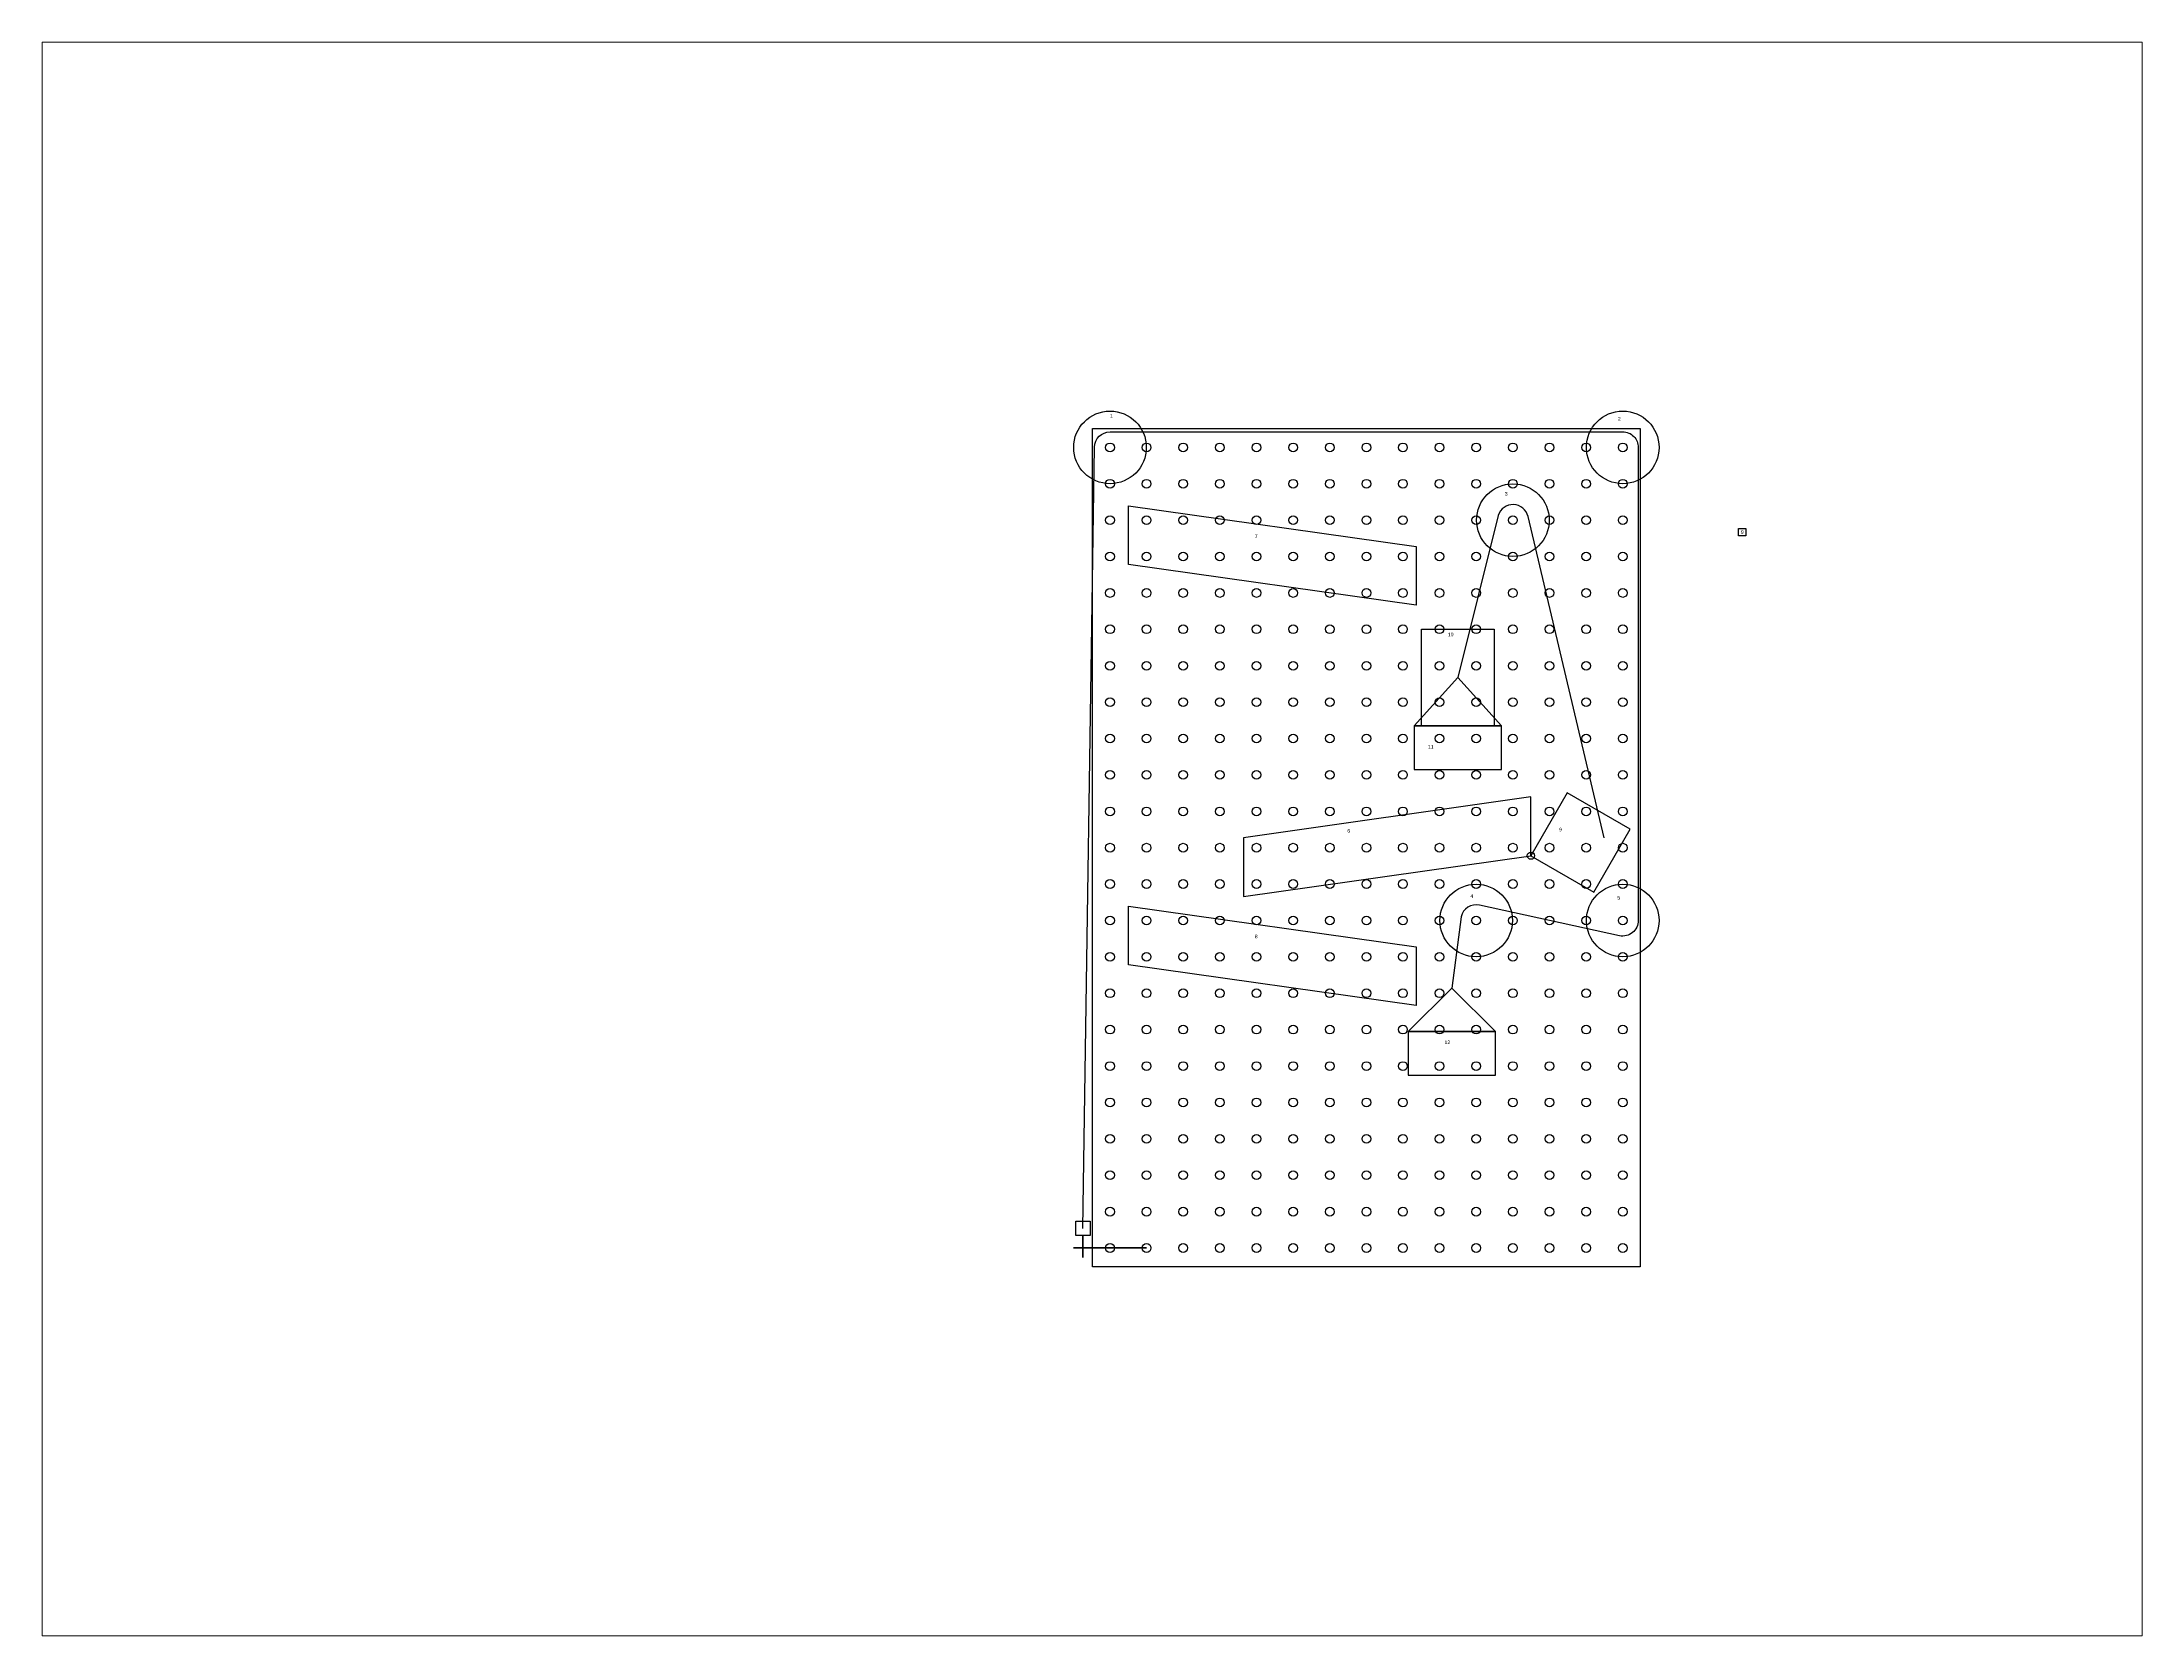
# Paper-space layout 'Layout1' of a CAD drawing. Header units: millimetres. Extents: x 26 to 231, y 20 to 176.
# The model-space entities are those that its viewports show. They can reach past a viewport. Long polylines and large blocks are cut down to what shows.
import ezdxf

# ---------------------------------------------------------------- set-up
doc = ezdxf.new("R2010")
doc.units = ezdxf.units.MM
for name, color, linetype in [('0 - Marcacao', 4, 'Continuous'), ('2 - Corte Externo', 8, 'Continuous'), ('Cesto', 3, 'Continuous'), ('Corda', 4, 'Continuous'), ('Polia', 1, 'Continuous'), ('Prancheta', 6, 'Continuous'), ('Tubos', 2, 'Continuous')]:
    doc.layers.add(name, color=color, linetype=linetype)
doc.styles.get("Standard").update_dxf_attribs({"font": 'arial.ttf'})

msp = doc.modelspace()

# ---------------------------------------------------------------- linework, layer by layer
for points in [[(-1.6, 21.5), (-11.6, 21.5), (-11.6, 31.5), (-1.6, 31.5)], [(-6.6, 21.5), (-6.6, 21.5), (-6.6, 6.5), (-6.6, 6.5)], [(-13.2, 13), (37.2, 13), (37.2, 13), (-13.2, 13)]]:
    msp.add_lwpolyline(points, close=True)
at = {"layer": '2 - Corte Externo'}
msp.add_lwpolyline([(490.8, 427.7)], close=True, dxfattribs=at)
at = {"layer": 'Cesto'}
for points in [[(221.5, 342.4), (281.5, 342.4), (281.5, 372.4), (221.5, 372.4)], [(217.3, 131.9), (277.3, 131.9), (277.3, 161.9), (217.3, 161.9)]]:
    msp.add_lwpolyline(points, close=True, dxfattribs=at)
at = {"layer": 'Corda'}
for points in [[(-6.6, 26.5), (1.3, 564.2, -0.40992), (12, 574.7), (365, 574.7, -0.414703), (375.7, 564), (375.7, 238.4, -0.477233), (362.8, 227.9), (266.4, 248.9, 0.409142), (253.7, 240.9), (253.7, 240.9), (247.3, 191.9)], [(352.2, 295.2), (299.8, 516.4, 0.757186), (279.2, 517.2), (251.5, 405.6)]]:
    msp.add_lwpolyline(points, format="xyb", dxfattribs=at)
for points in [[(221.5, 372.4), (281.5, 372.4), (251.5, 405.6)], [(217.3, 161.9), (277.3, 161.9), (247.3, 191.9)]]:
    msp.add_lwpolyline(points, close=True, dxfattribs=at)
at = {"layer": 'Polia'}
for centre in [(12, 564), (365, 564), (289.4, 513.9), (264.1, 238.4), (365, 238.4)]:
    msp.add_circle(centre, 25, dxfattribs=at)
at = {"layer": 'Prancheta'}
for points in [[(0, 577), (377, 577), (377, 0), (0, 0)], [(444.8, 508.2), (449.8, 508.2), (449.8, 503.2), (444.8, 503.2)]]:
    msp.add_lwpolyline(points, close=True, dxfattribs=at)
for centre in [(12, 564), (37.2, 564), (62.4, 564), (87.6, 564), (112.9, 564), (138.1, 564), (163.3, 564), (188.5, 564), (213.7, 564), (238.9, 564), (264.1, 564), (289.4, 564), (314.6, 564), (339.8, 564), (365, 564), (12, 539), (37.2, 539), (62.4, 539), (87.6, 539), (112.9, 539), (138.1, 539), (163.3, 539), (188.5, 539), (213.7, 539), (238.9, 539), (264.1, 539), (289.4, 539), (314.6, 539), (339.8, 539), (365, 539), (12, 513.9), (37.2, 513.9), (62.4, 513.9), (87.6, 513.9), (112.9, 513.9), (138.1, 513.9), (163.3, 513.9), (188.5, 513.9), (213.7, 513.9), (238.9, 513.9), (264.1, 513.9), (289.4, 513.9), (314.6, 513.9), (339.8, 513.9), (365, 513.9), (12, 488.9), (37.2, 488.9), (62.4, 488.9), (87.6, 488.9), (112.9, 488.9), (138.1, 488.9), (163.3, 488.9), (188.5, 488.9), (213.7, 488.9), (238.9, 488.9), (264.1, 488.9), (289.4, 488.9), (314.6, 488.9), (339.8, 488.9), (365, 488.9), (12, 463.8), (37.2, 463.8), (62.4, 463.8), (87.6, 463.8), (112.9, 463.8), (138.1, 463.8), (163.3, 463.8), (188.5, 463.8), (213.7, 463.8), (238.9, 463.8), (264.1, 463.8), (289.4, 463.8), (314.6, 463.8), (339.8, 463.8), (365, 463.8), (12, 438.8), (37.2, 438.8), (62.4, 438.8), (87.6, 438.8), (112.9, 438.8), (138.1, 438.8), (163.3, 438.8), (188.5, 438.8), (213.7, 438.8), (238.9, 438.8), (264.1, 438.8), (289.4, 438.8), (314.6, 438.8), (339.8, 438.8), (365, 438.8), (12, 413.7), (37.2, 413.7), (62.4, 413.7), (87.6, 413.7), (112.9, 413.7), (138.1, 413.7), (163.3, 413.7), (188.5, 413.7), (213.7, 413.7), (238.9, 413.7), (264.1, 413.7), (289.4, 413.7), (314.6, 413.7), (339.8, 413.7), (365, 413.7), (12, 388.7), (37.2, 388.7), (62.4, 388.7), (87.6, 388.7), (112.9, 388.7), (138.1, 388.7), (163.3, 388.7), (188.5, 388.7), (213.7, 388.7), (238.9, 388.7), (264.1, 388.7), (289.4, 388.7), (314.6, 388.7), (339.8, 388.7), (365, 388.7), (12, 363.6), (37.2, 363.6), (62.4, 363.6), (87.6, 363.6), (112.9, 363.6), (138.1, 363.6), (163.3, 363.6), (188.5, 363.6), (213.7, 363.6), (238.9, 363.6), (264.1, 363.6), (289.4, 363.6), (314.6, 363.6), (339.8, 363.6), (365, 363.6), (12, 338.6), (37.2, 338.6), (62.4, 338.6), (87.6, 338.6), (112.9, 338.6), (138.1, 338.6), (163.3, 338.6), (188.5, 338.6), (213.7, 338.6), (238.9, 338.6), (264.1, 338.6), (289.4, 338.6), (314.6, 338.6), (339.8, 338.6), (365, 338.6), (12, 313.5), (37.2, 313.5), (62.4, 313.5), (87.6, 313.5), (112.9, 313.5), (138.1, 313.5), (163.3, 313.5), (188.5, 313.5), (213.7, 313.5), (238.9, 313.5), (264.1, 313.5), (289.4, 313.5), (314.6, 313.5), (339.8, 313.5), (365, 313.5), (12, 288.5), (37.2, 288.5), (62.4, 288.5), (87.6, 288.5), (112.9, 288.5), (138.1, 288.5), (163.3, 288.5), (188.5, 288.5), (213.7, 288.5), (238.9, 288.5), (264.1, 288.5), (289.4, 288.5), (314.6, 288.5), (339.8, 288.5), (365, 288.5), (12, 263.5), (37.2, 263.5), (62.4, 263.5), (87.6, 263.5), (112.9, 263.5), (138.1, 263.5), (163.3, 263.5), (188.5, 263.5), (213.7, 263.5), (238.9, 263.5), (264.1, 263.5), (289.4, 263.5), (314.6, 263.5), (339.8, 263.5), (365, 263.5), (12, 238.4), (37.2, 238.4), (62.4, 238.4), (87.6, 238.4), (112.9, 238.4), (138.1, 238.4), (163.3, 238.4), (188.5, 238.4), (213.7, 238.4), (238.9, 238.4), (264.1, 238.4), (289.4, 238.4), (314.6, 238.4), (339.8, 238.4), (365, 238.4), (12, 213.4), (37.2, 213.4), (62.4, 213.4), (87.6, 213.4), (112.9, 213.4), (138.1, 213.4), (163.3, 213.4), (188.5, 213.4), (213.7, 213.4), (238.9, 213.4), (264.1, 213.4), (289.4, 213.4), (314.6, 213.4), (339.8, 213.4), (365, 213.4), (12, 188.3), (37.2, 188.3), (62.4, 188.3), (87.6, 188.3), (112.9, 188.3), (138.1, 188.3), (163.3, 188.3), (188.5, 188.3), (213.7, 188.3), (238.9, 188.3), (264.1, 188.3), (289.4, 188.3), (314.6, 188.3), (339.8, 188.3), (365, 188.3), (12, 163.3), (37.2, 163.3), (62.4, 163.3), (87.6, 163.3), (112.9, 163.3), (138.1, 163.3), (163.3, 163.3), (188.5, 163.3), (213.7, 163.3), (238.9, 163.3), (264.1, 163.3), (289.4, 163.3), (314.6, 163.3), (339.8, 163.3), (365, 163.3), (12, 138.2), (37.2, 138.2), (62.4, 138.2), (87.6, 138.2), (112.9, 138.2), (138.1, 138.2), (163.3, 138.2), (188.5, 138.2), (213.7, 138.2), (238.9, 138.2), (264.1, 138.2), (289.4, 138.2), (314.6, 138.2), (339.8, 138.2), (365, 138.2), (12, 113.2), (37.2, 113.2), (62.4, 113.2), (87.6, 113.2), (112.9, 113.2), (138.1, 113.2), (163.3, 113.2), (188.5, 113.2), (213.7, 113.2), (238.9, 113.2), (264.1, 113.2), (289.4, 113.2), (314.6, 113.2), (339.8, 113.2), (365, 113.2), (12, 88.1), (37.2, 88.1), (62.4, 88.1), (87.6, 88.1), (112.9, 88.1), (138.1, 88.1), (163.3, 88.1), (188.5, 88.1), (213.7, 88.1), (238.9, 88.1), (264.1, 88.1), (289.4, 88.1), (314.6, 88.1), (339.8, 88.1), (365, 88.1), (12, 63.1), (37.2, 63.1), (62.4, 63.1), (87.6, 63.1), (112.9, 63.1), (138.1, 63.1), (163.3, 63.1), (188.5, 63.1), (213.7, 63.1), (238.9, 63.1), (264.1, 63.1), (289.4, 63.1), (314.6, 63.1), (339.8, 63.1), (365, 63.1), (12, 38), (37.2, 38), (62.4, 38), (87.6, 38), (112.9, 38), (138.1, 38), (163.3, 38), (188.5, 38), (213.7, 38), (238.9, 38), (264.1, 38), (289.4, 38), (314.6, 38), (339.8, 38), (365, 38), (12, 13), (37.2, 13), (62.4, 13), (87.6, 13), (112.9, 13), (138.1, 13), (163.3, 13), (188.5, 13), (213.7, 13), (238.9, 13), (264.1, 13), (289.4, 13), (314.6, 13), (339.8, 13), (365, 13)]:
    msp.add_circle(centre, 3, dxfattribs=at)
at = {"layer": 'Tubos'}
for points in [[(24.8, 523.8), (222.8, 495.7), (222.8, 455.3), (24.8, 483.4)], [(226.5, 372.4), (226.5, 438.8), (276.5, 438.8), (276.5, 372.4)], [(301.8, 323.4), (103.8, 295.3), (103.8, 254.9), (301.8, 283)], [(370.1, 301.3), (326.8, 326.3), (301.8, 283), (345.1, 258)], [(24.8, 248.3), (222.8, 220.2), (222.8, 179.8), (24.8, 207.9)]]:
    msp.add_lwpolyline(points, close=True, dxfattribs=at)
for centre, radius in [((37.2, 539), 3), ((37.2, 513.9), 3), ((213.7, 513.9), 3), ((37.2, 488.9), 3), ((213.7, 488.9), 3), ((213.7, 463.8), 3), ((289.4, 338.6), 3), ((112.9, 313.5), 3), ((289.4, 313.5), 3), ((112.9, 288.5), 3), ((289.4, 288.5), 3), ((301.8, 283), 2.5), ((37.2, 263.5), 3), ((112.9, 263.5), 3), ((37.2, 238.4), 3), ((213.7, 238.4), 3), ((37.2, 213.4), 3), ((213.7, 213.4), 3), ((213.7, 188.3), 3)]:
    msp.add_circle(centre, radius, dxfattribs=at)

# ---------------------------------------------------------------- texts
at = {"char_height": 2.5, "attachment_point": 1}
for s, width, insert in [('2', 1.783, (361.7, 584.9)), ('3', 1.809, (283.8, 533.3)), ('7', 1.809, (111.7, 504.2)), ('10', 3.743, (244.6, 436.5)), ('11', 3.269, (230.9, 359.1)), ('6', 1.807, (175.4, 301.3)), ('9', 1.814, (321.1, 302.2)), ('4', 1.799, (260.1, 256.4)), ('5', 1.828, (361.3, 255.3)), ('8', 1.809, (111.7, 228.7)), ('12', 3.726, (242.3, 155.8))]:
    msp.add_mtext_dynamic_manual_height_columns(s, width=width, gutter_width=12.5, heights=[0], dxfattribs=dict(at, insert=insert))
at = {"layer": '0 - Marcacao', "char_height": 2.5}
for s, insert, attachment_point in [('1', (12, 587), 1), ('9', (447.3, 505.7), 5)]:
    msp.add_mtext_dynamic_manual_height_columns(s, width=2.5, gutter_width=12.5, heights=[0], dxfattribs=dict(at, insert=insert, attachment_point=attachment_point))

psp = doc.layouts.get("Layout1")

# ---------------------------------------------------------------- viewports
at = {"layer": '0'}
psp.add_viewport(center=(128.5, 97.5), size=(205.6, 156), view_center_point=(-0.4, 294.48), view_height=1097.0104, dxfattribs=at)

doc.saveas('drawing.dxf')
